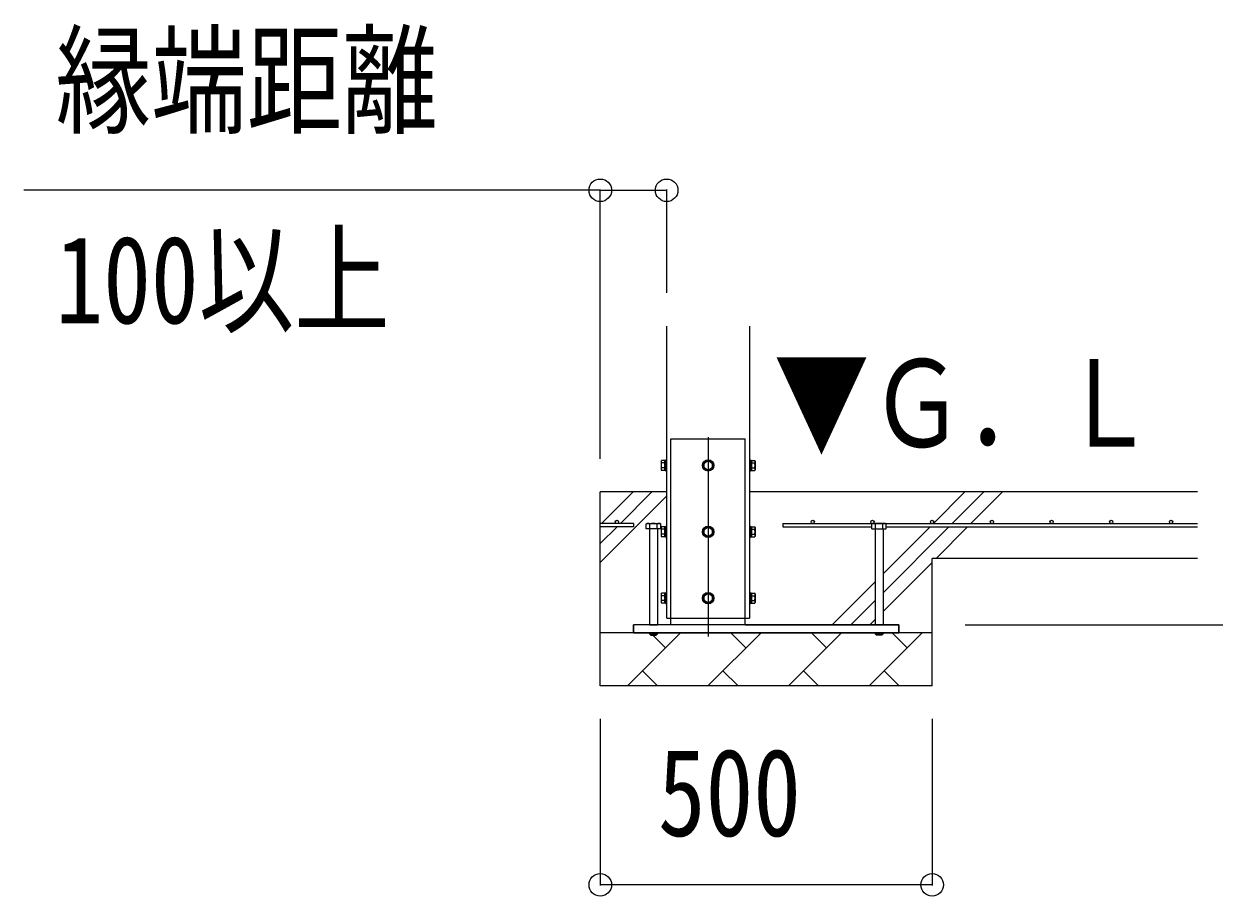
# Model space of a CAD drawing. Units: millimetres, scale not verified. Extents: x -16820 to 16820, y -11880 to 11880.
# Drawn here: x -7934 to -6140, y -6509 to -5195 of the extents above; entities that cross this region are included whole.
import ezdxf
from ezdxf.enums import TextEntityAlignment as Align

# ---------------------------------------------------------------- set-up
doc = ezdxf.new("R2010")
doc.units = ezdxf.units.MM
doc.header["$LTSCALE"] = 50
for name, color, linetype in [('0-4_YKK_12', 2, 'Continuous'), ('0-5_YKK_13', 4, 'Continuous'), ('0-6_YKK_A1', 4, 'Continuous'), ('0-7_YKK_D', 6, 'Continuous')]:
    doc.layers.add(name, color=color, linetype=linetype)
doc.styles.add('ＭＳ ゴシック', font='')
doc.styles.get('ＭＳ ゴシック').set_extended_font_data('MS Gothic')

msp = doc.modelspace()

# ---------------------------------------------------------------- linework, layer by layer
at = {"layer": '0-4_YKK_12'}
msp.add_line((-6902.59, -5817.5), (-6902.59, -6117.5), dxfattribs=at)
at = {"layer": '0-5_YKK_13'}
for p, q in [((-6958.59, -6090), (-6958.59, -5820)), ((-6958.59, -5820), (-6846.59, -5820)), ((-6846.59, -6090), (-6846.59, -5820)), ((-6973.29, -5853.51), (-6972.71, -5852.51)), ((-6973.29, -5853.51), (-6973.29, -5866.5)), ((-6967.79, -5852.51), (-6972.71, -5852.51)), ((-6967.79, -5856.25), (-6972.71, -5856.25)), ((-6967.79, -5863.75), (-6972.71, -5863.75)), ((-6967.79, -5852.51), (-6967.79, -5867.51)), ((-6966.19, -5852.96), (-6967.79, -5852.96)), ((-6967.79, -5859.5), (-6967.79, -5852.96)), ((-6967.79, -5859.5), (-6966.19, -5859.5)), ((-6967.79, -5860.5), (-6966.19, -5860.5)), ((-6967.79, -5867.05), (-6967.79, -5860.5)), ((-6966.19, -5859.5), (-6966.19, -5852.96)), ((-6966.19, -5867.05), (-6966.19, -5860.5)), ((-6838.99, -5852.95), (-6837.39, -5852.95)), ((-6838.99, -5859.5), (-6838.99, -5852.95)), ((-6837.39, -5859.5), (-6838.99, -5859.5)), ((-6837.39, -5860.5), (-6838.99, -5860.5)), ((-6838.99, -5867.05), (-6838.99, -5860.5)), ((-6837.39, -5852.49), (-6832.47, -5852.49)), ((-6837.39, -5852.49), (-6837.39, -5867.51)), ((-6837.39, -5859.5), (-6837.39, -5852.95)), ((-6837.39, -5856.25), (-6832.47, -5856.25)), ((-6837.39, -5867.05), (-6837.39, -5860.5)), ((-6837.39, -5863.75), (-6832.47, -5863.75)), ((-6831.89, -5853.5), (-6832.47, -5852.49)), ((-6831.89, -5853.5), (-6831.89, -5866.5)), ((-6973.29, -5866.5), (-6972.71, -5867.51)), ((-6967.79, -5867.51), (-6972.71, -5867.51)), ((-6967.79, -5867.05), (-6966.19, -5867.05)), ((-6837.39, -5867.05), (-6838.99, -5867.05)), ((-6837.39, -5867.51), (-6832.47, -5867.51)), ((-6831.89, -5866.5), (-6832.47, -5867.51)), ((-6994.59, -5947.5), (-6996.06, -5948.35)), ((-6994.59, -5947.5), (-6975.59, -5947.5)), ((-6990.57, -5955.5), (-6990.57, -5948.35)), ((-6979.6, -5955.5), (-6979.6, -5948.35)), ((-6975.59, -5947.5), (-6974.12, -5948.35)), ((-6974.12, -5955.5), (-6974.12, -5948.35)), ((-6973.29, -5953.51), (-6972.71, -5952.51)), ((-6973.29, -5953.51), (-6973.29, -5966.5)), ((-6967.79, -5952.51), (-6972.71, -5952.51)), ((-6967.79, -5952.51), (-6967.79, -5967.51)), ((-6966.19, -5952.96), (-6967.79, -5952.96)), ((-6967.79, -5959.5), (-6967.79, -5952.96)), ((-6966.19, -5959.5), (-6966.19, -5952.96)), ((-6838.99, -5952.95), (-6837.39, -5952.95)), ((-6838.99, -5959.5), (-6838.99, -5952.95)), ((-6837.39, -5952.49), (-6832.47, -5952.49)), ((-6837.39, -5952.49), (-6837.39, -5967.51)), ((-6837.39, -5959.5), (-6837.39, -5952.95)), ((-6831.89, -5953.5), (-6832.47, -5952.49)), ((-6831.89, -5953.5), (-6831.89, -5966.5)), ((-6654.59, -5947.5), (-6656.06, -5948.35)), ((-6656.06, -5955.5), (-6656.06, -5948.35)), ((-6635.59, -5947.5), (-6654.59, -5947.5)), ((-6650.57, -5955.5), (-6650.57, -5948.35)), ((-6639.6, -5955.5), (-6639.6, -5948.35)), ((-6635.59, -5947.5), (-6634.12, -5948.35)), ((-6991.09, -5955.5), (-6991.09, -6100)), ((-6979.09, -5955.5), (-6979.09, -6100)), ((-6973.29, -5966.5), (-6972.71, -5967.51)), ((-6967.79, -5956.25), (-6972.71, -5956.25)), ((-6967.79, -5963.75), (-6972.71, -5963.75)), ((-6967.79, -5967.51), (-6972.71, -5967.51)), ((-6967.79, -5959.5), (-6966.19, -5959.5)), ((-6967.79, -5960.5), (-6966.19, -5960.5)), ((-6967.79, -5967.05), (-6967.79, -5960.5)), ((-6967.79, -5967.05), (-6966.19, -5967.05)), ((-6966.19, -5967.05), (-6966.19, -5960.5)), ((-6837.39, -5959.5), (-6838.99, -5959.5)), ((-6837.39, -5960.5), (-6838.99, -5960.5)), ((-6838.99, -5967.05), (-6838.99, -5960.5)), ((-6837.39, -5967.05), (-6838.99, -5967.05)), ((-6837.39, -5956.25), (-6832.47, -5956.25)), ((-6837.39, -5967.05), (-6837.39, -5960.5)), ((-6837.39, -5963.75), (-6832.47, -5963.75)), ((-6837.39, -5967.51), (-6832.47, -5967.51)), ((-6831.89, -5966.5), (-6832.47, -5967.51)), ((-6651.09, -5955.5), (-6651.09, -6100)), ((-6639.09, -5955.5), (-6639.09, -6100)), ((-6973.29, -6053.51), (-6972.71, -6052.51)), ((-6973.29, -6053.51), (-6973.29, -6066.5)), ((-6967.79, -6052.51), (-6972.71, -6052.51)), ((-6967.79, -6056.25), (-6972.71, -6056.25)), ((-6967.79, -6052.51), (-6967.79, -6067.51)), ((-6966.19, -6052.96), (-6967.79, -6052.96)), ((-6967.79, -6059.5), (-6967.79, -6052.96)), ((-6967.79, -6059.5), (-6966.19, -6059.5)), ((-6967.79, -6060.5), (-6966.19, -6060.5)), ((-6967.79, -6067.05), (-6967.79, -6060.5)), ((-6966.19, -6059.5), (-6966.19, -6052.96)), ((-6966.19, -6067.05), (-6966.19, -6060.5)), ((-6838.99, -6052.95), (-6837.39, -6052.95)), ((-6838.99, -6059.5), (-6838.99, -6052.95)), ((-6837.39, -6059.5), (-6838.99, -6059.5)), ((-6837.39, -6060.5), (-6838.99, -6060.5)), ((-6838.99, -6067.05), (-6838.99, -6060.5)), ((-6837.39, -6052.49), (-6832.47, -6052.49)), ((-6837.39, -6052.49), (-6837.39, -6067.51)), ((-6837.39, -6059.5), (-6837.39, -6052.95)), ((-6837.39, -6056.25), (-6832.47, -6056.25)), ((-6837.39, -6067.05), (-6837.39, -6060.5)), ((-6831.89, -6053.5), (-6832.47, -6052.49)), ((-6831.89, -6053.5), (-6831.89, -6066.5)), ((-6973.29, -6066.5), (-6972.71, -6067.51)), ((-6967.79, -6063.75), (-6972.71, -6063.75)), ((-6967.79, -6067.51), (-6972.71, -6067.51)), ((-6967.79, -6067.05), (-6966.19, -6067.05)), ((-6837.39, -6067.05), (-6838.99, -6067.05)), ((-6837.39, -6063.75), (-6832.47, -6063.75)), ((-6837.39, -6067.51), (-6832.47, -6067.51)), ((-6831.89, -6066.5), (-6832.47, -6067.51)), ((-6958.59, -6100), (-6958.59, -6090)), ((-6846.59, -6100), (-6846.59, -6090)), ((-6615.09, -6100), (-7015.09, -6100)), ((-7015.09, -6112), (-7015.09, -6100)), ((-7015.09, -6112), (-6615.09, -6112)), ((-6991.09, -6100), (-6979.09, -6100)), ((-6991.09, -6113.5), (-6979.09, -6113.5)), ((-6639.09, -6100), (-6651.09, -6100)), ((-6639.09, -6113.5), (-6651.09, -6113.5)), ((-6615.09, -6112), (-6615.09, -6100))]:
    msp.add_line(p, q, dxfattribs=at)
for points in [[(-6965.09, -5851.5), (-6966.19, -5851.5), (-6966.19, -5868.5), (-6965.09, -5868.5)], [(-6840.09, -5851.5), (-6838.99, -5851.5), (-6838.99, -5868.5), (-6840.09, -5868.5)], [(-6974.12, -5955.5), (-6996.06, -5955.5), (-6996.06, -5948.35)], [(-6965.09, -5951.5), (-6966.19, -5951.5), (-6966.19, -5968.5), (-6965.09, -5968.5)], [(-6840.09, -5951.5), (-6838.99, -5951.5), (-6838.99, -5968.5), (-6840.09, -5968.5)], [(-6656.06, -5955.5), (-6634.12, -5955.5), (-6634.12, -5948.35)], [(-6965.09, -6051.5), (-6966.19, -6051.5), (-6966.19, -6068.5), (-6965.09, -6068.5)], [(-6840.09, -6051.5), (-6838.99, -6051.5), (-6838.99, -6068.5), (-6840.09, -6068.5)], [(-6991.09, -6112), (-6991.09, -6113.5), (-6989.09, -6115.5), (-6981.09, -6115.5)], [(-6979.09, -6112), (-6979.09, -6113.5), (-6981.09, -6115.5)], [(-6651.09, -6112), (-6651.09, -6113.5), (-6649.09, -6115.5)], [(-6639.09, -6112), (-6639.09, -6113.5), (-6641.09, -6115.5), (-6649.09, -6115.5)]]:
    msp.add_lwpolyline(points, dxfattribs=at)
for points in [[(-6902.59, -5852.49), (-6909.09, -5856.25), (-6909.09, -5863.75), (-6902.59, -5867.51), (-6896.09, -5863.75), (-6896.09, -5856.25)], [(-6902.59, -5952.49), (-6909.09, -5956.25), (-6909.09, -5963.75), (-6902.59, -5967.51), (-6896.09, -5963.75), (-6896.09, -5956.25)], [(-6902.59, -6052.49), (-6909.09, -6056.25), (-6909.09, -6063.75), (-6902.59, -6067.51), (-6896.09, -6063.75), (-6896.09, -6056.25)]]:
    msp.add_lwpolyline(points, close=True, dxfattribs=at)
for centre, radius in [((-6902.59, -5860), 8.5), ((-6902.59, -5860), 6.5), ((-6902.59, -5960), 8.5), ((-6902.59, -5960), 6.5), ((-6902.59, -6060), 8.5), ((-6902.59, -6060), 6.5)]:
    msp.add_circle(centre, radius, dxfattribs=at)
for centre, radius, start, end in [((-6960.87, -5860), 12.42, 162.41205, 197.58795), ((-6969.97, -5865.63), 3.32, 145.61575, 214.38425), ((-6969.98, -5854.38), 3.31, 145.51973, 214.48027), ((-6902.59, -5860), 7.05, 157.21814, 202.78186), ((-6902.59, -5860), 7.05, 97.21814, 142.78186), ((-6902.59, -5860), 7.05, 217.21814, 262.78186), ((-6902.59, -5860), 7.05, 37.21814, 82.78186), ((-6902.59, -5860), 7.05, 277.21814, 322.78186), ((-6902.59, -5860), 7.05, 337.21814, 22.78186), ((-6835.21, -5854.37), 3.32, 325.61575, 34.38425), ((-6844.31, -5860), 12.42, 342.41205, 17.58795), ((-6835.21, -5865.63), 3.32, 325.61575, 34.38425), ((-6993.32, -5952.36), 4.86, 55.61575, 124.38425), ((-6985.09, -5965.65), 18.15, 72.41205, 107.58795), ((-6976.86, -5952.36), 4.86, 55.61575, 124.38425), ((-6969.98, -5954.38), 3.31, 145.51973, 214.48027), ((-6902.59, -5960), 7.05, 97.21814, 142.78186), ((-6902.59, -5960), 7.05, 37.21814, 82.78186), ((-6835.21, -5954.37), 3.32, 325.61575, 34.38425), ((-6653.32, -5952.36), 4.86, 55.61575, 124.38425), ((-6645.09, -5965.65), 18.15, 72.41205, 107.58795), ((-6636.86, -5952.36), 4.86, 55.61575, 124.38425), ((-6960.87, -5960), 12.42, 162.41205, 197.58795), ((-6969.97, -5965.63), 3.32, 145.61575, 214.38425), ((-6902.59, -5960), 7.05, 157.21814, 202.78186), ((-6902.59, -5960), 7.05, 217.21814, 262.78186), ((-6902.59, -5960), 7.05, 277.21814, 322.78186), ((-6902.59, -5960), 7.05, 337.21814, 22.78186), ((-6844.31, -5960), 12.42, 342.41205, 17.58795), ((-6835.21, -5965.63), 3.32, 325.61575, 34.38425), ((-6960.87, -6060), 12.42, 162.41205, 197.58795), ((-6969.98, -6054.38), 3.31, 145.51973, 214.48027), ((-6902.59, -6060), 7.05, 157.21814, 202.78186), ((-6902.59, -6060), 7.05, 97.21814, 142.78186), ((-6902.59, -6060), 7.05, 37.21814, 82.78186), ((-6902.59, -6060), 7.05, 337.21814, 22.78186), ((-6835.21, -6054.37), 3.32, 325.61575, 34.38425), ((-6844.31, -6060), 12.42, 342.41205, 17.58795), ((-6969.97, -6065.63), 3.32, 145.61575, 214.38425), ((-6902.59, -6060), 7.05, 217.21814, 262.78186), ((-6902.59, -6060), 7.05, 277.21814, 322.78186), ((-6835.21, -6065.63), 3.32, 325.61575, 34.38425)]:
    msp.add_arc(centre, radius, start, end, dxfattribs=at)
at = {"layer": '0-6_YKK_A1'}
for p, q in [((-6965.09, -6090), (-6965.09, -5650)), ((-6840.09, -5650), (-6840.09, -6090)), ((-6965.09, -5900), (-7065.09, -5900)), ((-7065.09, -6192), (-7065.09, -5900)), ((-7063.16, -5947.5), (-7015.66, -5900)), ((-7034.88, -5947.5), (-6987.38, -5900)), ((-6165.09, -5900), (-6840.09, -5900)), ((-6563.16, -5947.5), (-6515.66, -5900)), ((-6534.88, -5947.5), (-6487.38, -5900)), ((-6506.59, -5947.5), (-6459.09, -5900)), ((-7065.09, -6006), (-6965.09, -5906)), ((-7015.09, -5947.5), (-7065.09, -5947.5)), ((-7065.09, -5977.71), (-7039.88, -5952.5)), ((-7015.09, -5952.5), (-7065.09, -5952.5)), ((-7015.09, -5947.5), (-7015.09, -5952.5)), ((-6790.09, -5947.5), (-6165.09, -5947.5)), ((-6790.09, -5947.5), (-6790.09, -5952.5)), ((-6790.09, -5952.5), (-6656.06, -5952.5)), ((-6639.09, -6051.71), (-6539.88, -5952.5)), ((-6639.09, -6023.43), (-6568.16, -5952.5)), ((-6634.12, -5952.5), (-6165.09, -5952.5)), ((-6559.09, -6000), (-6511.59, -5952.5)), ((-6639.09, -6080), (-6565.09, -6006)), ((-6565.09, -6192), (-6565.09, -6000)), ((-6165.09, -6000), (-6565.09, -6000)), ((-6715.66, -6100), (-6651.09, -6035.43)), ((-6687.38, -6100), (-6651.09, -6063.71)), ((-6965.09, -6090), (-6840.09, -6090)), ((-6659.09, -6100), (-6651.09, -6092)), ((-6565.09, -6112), (-7065.09, -6112)), ((-7024.35, -6192), (-6944.35, -6112)), ((-6967.01, -6134.66), (-6986.18, -6115.5)), ((-6902.93, -6192), (-6822.93, -6112)), ((-6845.59, -6134.66), (-6868.25, -6112)), ((-6846.59, -6100), (-6615.09, -6100)), ((-6781.51, -6192), (-6701.51, -6112)), ((-6724.17, -6134.66), (-6746.83, -6112)), ((-6660.09, -6192), (-6580.09, -6112)), ((-6602.75, -6134.66), (-6625.41, -6112)), ((-6615.09, -6100), (-6615.09, -6112)), ((-7001.69, -6169.34), (-6979.03, -6192)), ((-6880.27, -6169.34), (-6857.61, -6192)), ((-6758.85, -6169.34), (-6736.19, -6192)), ((-6637.43, -6169.34), (-6614.77, -6192)), ((-6565.09, -6192), (-7065.09, -6192))]:
    msp.add_line(p, q, dxfattribs=at)
msp.add_lwpolyline([(-6958.59, -6100), (-7015.09, -6100), (-7015.09, -6112)], dxfattribs=at)
for centre in [(-7040.09, -5945), (-6745.09, -5945), (-6655.09, -5945), (-6565.09, -5945), (-6475.09, -5945), (-6385.09, -5945), (-6295.09, -5945), (-6205.09, -5945)]:
    msp.add_circle(centre, 2.5, dxfattribs=at)
at = {"layer": '0-7_YKK_D'}
for p, q in [((-7065.09, -5445.47), (-7933.75, -5445.47)), ((-7065.09, -5850), (-7065.09, -5444.47)), ((-7065.09, -5445.47), (-6965.09, -5445.47)), ((-6965.09, -5600), (-6965.09, -5444.47)), ((-6515.09, -6100), (-5564.09, -6100)), ((-7065.09, -6242), (-7065.09, -6493)), ((-6565.09, -6242), (-6565.09, -6493)), ((-6565.09, -6492), (-7065.09, -6492))]:
    msp.add_line(p, q, dxfattribs=at)
for centre in [(-7065.09, -5445.47), (-6965.09, -5445.47), (-7065.09, -6492), (-6565.09, -6492)]:
    msp.add_circle(centre, 17, dxfattribs=at)

# ---------------------------------------------------------------- texts
at = {"layer": '0-6_YKK_A1', "style": 'ＭＳ ゴシック', "width": 0.8}
msp.add_text('▼Ｇ．Ｌ', height=132, dxfattribs=at).set_placement((-6803.85, -5871.55), align=Align.BOTTOM_LEFT)
at = {"layer": '0-7_YKK_D', "style": 'ＭＳ ゴシック', "width": 0.8}
for s, p in [('縁端距離', (-7885.89, -5385.47)), ('100以上', (-7885.89, -5685.47)), ('500', (-6978.29, -6458))]:
    msp.add_text(s, height=132, dxfattribs=at).set_placement(p, align=Align.BOTTOM_LEFT)

doc.saveas('drawing.dxf')
